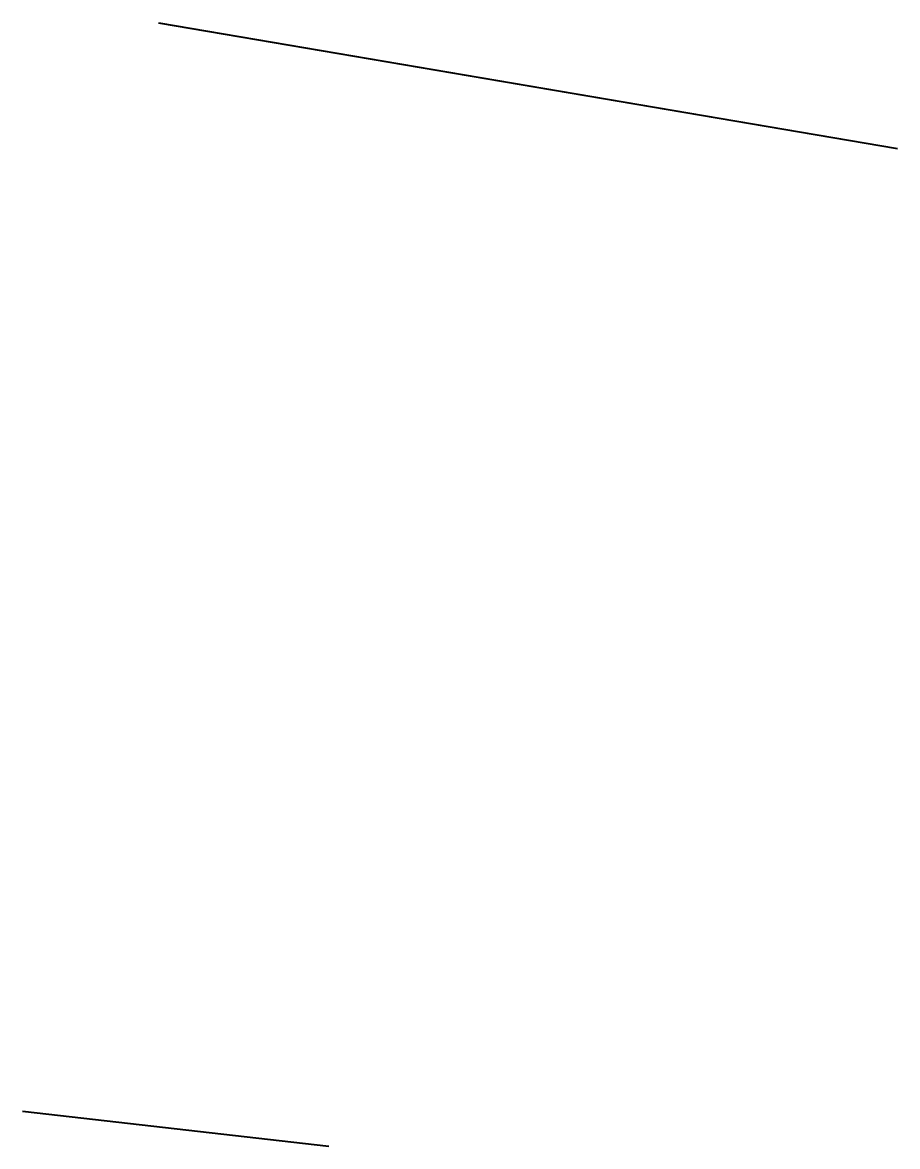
# Model space of a CAD drawing. Extents: x 269081.7 to 269105.1, y 5769239 to 5769269.
import ezdxf

# ---------------------------------------------------------------- set-up
doc = ezdxf.new("R2010")
doc.units = 0
doc.layers.add('GEOM_HA_CONSTRUCTION', color=7, linetype='Continuous')
doc.layers.add('SURFACE_EXISTING_VA', color=7, linetype='Continuous')

msp = doc.modelspace()

# ---------------------------------------------------------------- linework, layer by layer
at = {"layer": 'GEOM_HA_CONSTRUCTION'}
for p, q in [((269085.335, 5769269.012), (269105.051, 5769265.659)), ((269081.7, 5769239.958), (269089.873, 5769239.021))]:
    msp.add_line(p, q, dxfattribs=at)
at = {"layer": 'SURFACE_EXISTING_VA'}
for p, q in [((269085.333, 5769269.003), (269105.05, 5769265.649)), ((269085.336, 5769269.022), (269105.053, 5769265.668)), ((269081.699, 5769239.948), (269089.872, 5769239.011)), ((269081.702, 5769239.968), (269089.874, 5769239.031))]:
    msp.add_line(p, q, dxfattribs=at)

doc.saveas('drawing.dxf')
